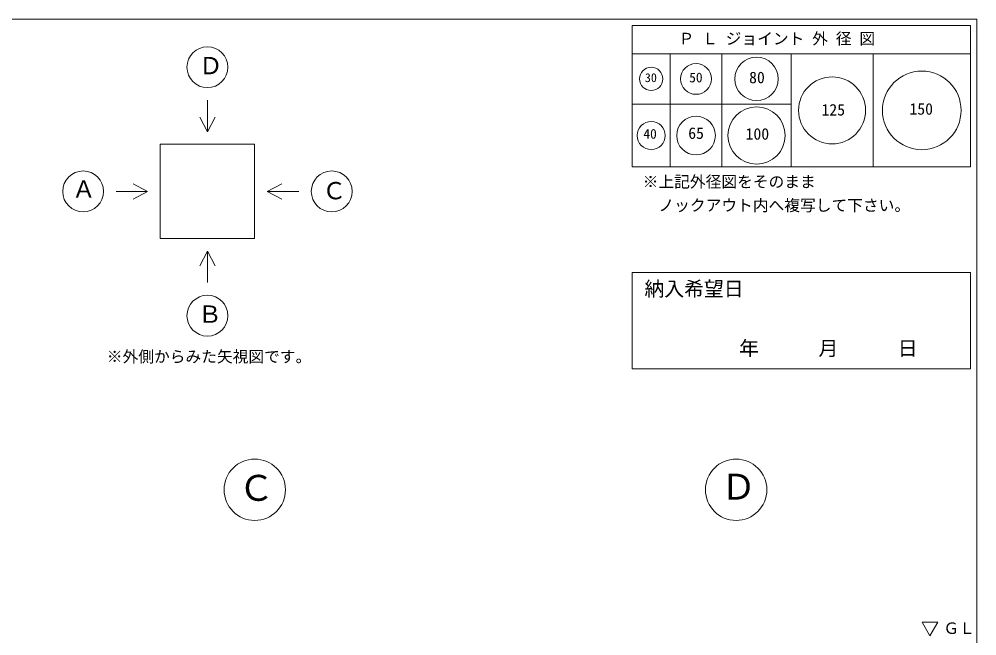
# Model space of a CAD drawing. Units: millimetres, scale not verified. Extents: x -4890 to 18490, y -2346 to 2346.
# Drawn here: x 1846 to 4890, y 385 to 2346 of the extents above; entities that cross this region are included whole.
import ezdxf
from ezdxf.enums import TextEntityAlignment as Align

# ---------------------------------------------------------------- set-up
doc = ezdxf.new("R2010")
doc.units = ezdxf.units.MM
doc.header["$LTSCALE"] = 10
for name, color, linetype, lineweight in [('0-2_waku', 7, 'Continuous', 18), ('0-3_gaikei', 7, 'Continuous', 18), ('0-8_hole', 7, 'Continuous', 18), ('0-E_文字１', 7, 'Continuous', 18)]:
    doc.layers.add(name, color=color, linetype=linetype, lineweight=lineweight)
doc.styles.add('ＭＳ ゴシック', font='')
doc.styles.get('ＭＳ ゴシック').set_extended_font_data('MS Gothic')

msp = doc.modelspace()

# ---------------------------------------------------------------- linework, layer by layer
at = {"layer": '0-2_waku'}
for p, q in [((-1230, 2346.17), (4890, 2346.17)), ((4890, 2346.17), (4890, -1928.83)), ((3795, 2326.17), (3795, 1876.17)), ((3795, 2326.17), (4870, 2326.17)), ((3795, 2326.17), (4870, 2326.17)), ((3795, 2326.17), (4870, 2326.17)), ((3795, 2326.17), (3795, 1876.17)), ((3795, 2326.17), (4870, 2326.17)), ((3795, 2326.17), (4870, 2326.17)), ((3795, 2326.17), (4870, 2326.17)), ((4870, 2326.17), (4870, 1876.17)), ((4870, 2326.17), (4870, 1876.17)), ((3795, 2236.17), (4870, 2236.17)), ((3915, 2236.17), (3915, 1876.17)), ((4080, 2236.17), (4080, 1876.17)), ((4300, 2236.17), (4300, 1876.17)), ((4560, 2236.17), (4560, 1876.17)), ((3795, 2076.17), (4300, 2076.17)), ((3795, 1876.17), (4870, 1876.17)), ((3795, 1876.17), (4870, 1876.17))]:
    msp.add_line(p, q, dxfattribs=at)
at = {"layer": '0-3_gaikei'}
for p, q in [((2444.61, 2088.39), (2444.61, 1988.39)), ((2444.61, 1988.39), (2420.48, 2034.77)), ((2444.61, 1988.39), (2468.74, 2034.77)), ((2294.61, 1948.39), (2594.61, 1948.39)), ((2294.61, 1948.39), (2294.61, 1648.39)), ((2594.61, 1948.39), (2594.61, 1648.39)), ((2154.61, 1798.39), (2254.61, 1798.39)), ((2254.61, 1798.39), (2208.23, 1822.52)), ((2254.61, 1798.39), (2208.23, 1774.26)), ((2634.61, 1798.39), (2680.99, 1822.52)), ((2294.61, 1648.39), (2594.61, 1648.39)), ((2444.61, 1608.39), (2420.48, 1562.01)), ((2444.61, 1608.39), (2468.74, 1562.01)), ((2444.61, 1508.39), (2444.61, 1608.39))]:
    msp.add_line(p, q, dxfattribs=at)
msp.add_lwpolyline([(2734.61, 1798.39), (2634.61, 1798.39), (2680.99, 1774.26)], dxfattribs=at)
for centre, radius in [((2444.61, 2193.39), 65), ((2049.61, 1798.39), 65), ((2839.61, 1798.39), 65), ((2444.61, 1403.39), 65), ((2595, 849.92), 97.5), ((4125, 849.92), 97.5)]:
    msp.add_circle(centre, radius, dxfattribs=at)
at = {"layer": '0-8_hole', "lineweight": 5}
msp.add_lwpolyline([(3795, 1540.88), (3795, 1234.17), (4870, 1234.17), (4870, 1540.88)], close=True, dxfattribs=at)
msp.add_lwpolyline([(3795, 1540.88), (3795, 1234.17), (4870, 1234.17), (4870, 1540.88)], close=True, dxfattribs=at)
at = {"layer": '0-8_hole'}
for centre, radius in [((4190, 2156.17), 69), ((3855, 2156.17), 37), ((3997.5, 2156.17), 49), ((4430, 2056.17), 106.5), ((4715, 2056.17), 125), ((4190, 1976.17), 91), ((3855, 1976.17), 44.5), ((3997.5, 1976.17), 61.5)]:
    msp.add_circle(centre, radius, dxfattribs=at)
at = {"layer": '0-E_文字１'}
for p, q in [((4740.98, 385.98), (4715.78, 428.92)), ((4715.78, 428.92), (4766.18, 428.92)), ((4740.98, 385.98), (4766.18, 428.92))]:
    msp.add_line(p, q, dxfattribs=at)

# ---------------------------------------------------------------- texts
at = {"layer": '0-8_hole', "style": 'ＭＳ ゴシック'}
for s, height, p in [('30', 28.04, (3834.95, 2137.64)), ('50', 31.16, (3975.91, 2135.83)), ('80', 36.66, (4166.18, 2131.49)), ('125', 36.66, (4396.28, 2028.75)), ('150', 36.66, (4675.82, 2031.4)), ('40', 31.16, (3830.28, 1956.58)), ('65', 36.66, (3972.72, 1954.45)), ('100', 36.66, (4155.06, 1951.99)), ('納入希望日', 46.19, (3833.56, 1451.86))]:
    msp.add_text(s, height=height, dxfattribs=at).set_placement(p, align=Align.BOTTOM_LEFT)
at = {"layer": '0-E_文字１', "style": 'ＭＳ ゴシック'}
for s, height, p in [('Ｐ Ｌ ジョイント 外 径 図', 36.66, (3941.92, 2254.99)), ('Ｄ', 54.99, (2417.82, 2154.33)), ('Ａ', 54.99, (2014.13, 1761.81)), ('Ｃ', 54.99, (2810.08, 1756.86)), ('※上記外径図をそのまま', 36.66, (3827.95, 1799.97)), ('\u3000ノックアウト内へ複写して下さい。', 36.66, (3827.95, 1724.97)), ('Ｂ', 54.99, (2415.08, 1364.33)), ('\u3000\u3000\u3000年\u3000\u3000\u3000月\u3000\u3000\u3000日     ', 46.19, (3945.68, 1262.74)), ('※外側からみた矢視図です。', 36.66, (2124.81, 1244.02)), ('Ｃ', 82.48, (2543.3, 789.92)), ('Ｄ', 82.48, (4076.1, 793.64)), ('ＧＬ', 36.66, (4783.78, 380.43))]:
    msp.add_text(s, height=height, dxfattribs=at).set_placement(p, align=Align.BOTTOM_LEFT)

doc.saveas('drawing.dxf')
